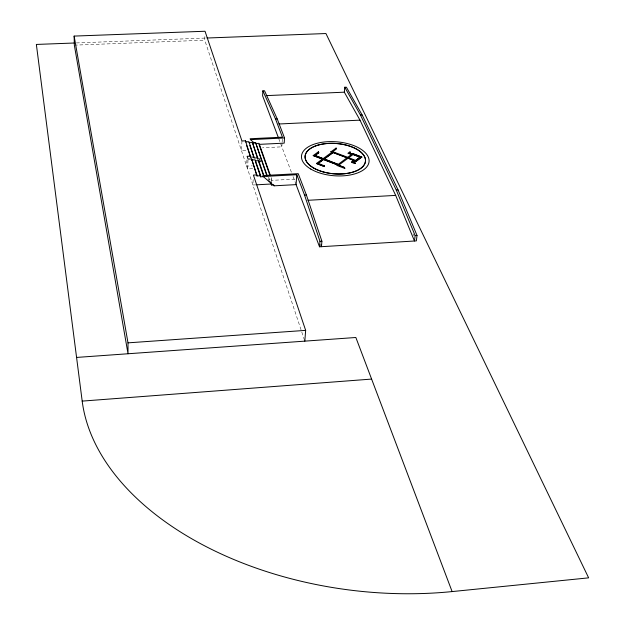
<?xml version="1.0" encoding="UTF-8"?>
<svg xmlns="http://www.w3.org/2000/svg" width="625" height="625" viewBox="0 0 625 625"><rect width="100%" height="100%" fill="white"/><g stroke="black" fill="none" stroke-linecap="round" stroke-linejoin="round"><path stroke-width="0.47" stroke-dasharray="3.12 2.34" d="M304.508 340.219L204.766 40.203L204.898 35.727M241.945 140.984L241.5 150.695L247.047 150.422M246.93 159.883L246.625 166.125L252.266 165.828M248 160L247.562 168.938L253.211 168.641M253.18 179.594L252.906 185L255.773 184.852M268.18 178.445L268.117 179.5L271.758 179.305L271.594 182.125M282.086 142.977L281.844 146.836L262.547 147.805M282.148 142.008L282.453 137.172M294.992 179.117L271.695 180.367L270.742 177.664M74.336 45.148L204.766 40.203M76.336 42.93L206.016 38.047M413.023 233.844L413.852 235.609M278.75 138.633L291.68 172.93M293.039 176.531L296.086 184.625M271.125 177.508L271.758 179.305M268.586 176.898L269.523 179.57"/><path stroke-width="0.94" d="M74.133 36.086L128 342.852L128.016 353.758L74.336 45.148L74.133 36.086L205.031 31.25L241.945 140.984L245.477 140.812L245.43 141.852L248.953 141.68L254.172 158.047L257.75 157.867L257.695 158.914L259.484 158.82L260.453 161.617L258.664 161.711L258.719 160.664L255.125 160.844M254.219 157L250.641 157.188L245.477 140.812M264.258 176.625L260.609 176.82L260.672 175.758L257.016 175.945L251.641 158.93L248.039 159.109L247.102 156.32L250.688 156.133M257.695 158.914L252.43 142.547L248.906 142.719M266.859 175.906L255.578 142.492L253.82 142.578L250.453 139.641L250.148 138.75L282.453 137.172L275.539 119.07L262.867 90.828L264.523 90.758L277.258 118.984L284.531 137.969L284.203 143.133L258.977 144.383L269.469 174.07M257.016 175.945L251.641 158.93M262.867 90.828L262.602 95.797L278.406 137.727M344.758 87.25L360.484 115.094L396.273 190.078L415.141 235.586L414.477 241L395.68 195.391L360.008 120.148L344.328 92.18L344.758 87.25L346.375 87.18L362.164 115.008L398.086 189.977L417.023 235.477L416.352 240.891L319.531 246.805L296.086 184.625L274.031 185.82L273.695 184.859L271.422 184.984L271.164 182.703M271.422 184.984L271.539 183.008M296.086 184.625L296.781 174.727L263.211 176.508L262.883 175.555L298.227 173.68L306.422 195.047L321.898 241.234L321.445 246.688L320.828 244.836M313.203 155.578L322.453 159.039L313.203 155.578L318.383 151.789L318.734 152.75L314.914 155.492L323.125 158.633L332.055 152.094L331.016 151.695L332.055 152.094M314.914 155.492L318.742 152.664M316.422 163.492L324.469 166.602L316.422 163.492L322.453 159.039M318.383 151.789L318.734 152.75M323.5 159.445L318.148 163.406L323.5 159.445L337.492 164.898L323.492 159.523M304.812 341.141L305.656 330.375L253.414 175.078L257.07 174.891M323.125 158.633L314.922 155.406M324.164 159.039L333.094 152.484L347.023 157.773L333.086 152.57L324.164 159.039L338.164 164.398L347.023 157.773M324.469 166.602L324.102 165.617L324.477 166.516M319.531 246.805L319.977 241.344L304.57 195.148L296.781 174.727M336.078 148.109L331.008 151.781M338.164 164.398L324.172 158.953M344.555 167.516L338.555 165.219L344.555 167.516L344.938 168.508L336.82 165.391L337.5 164.812M336.086 148.023L336.453 148.977L332.711 151.695L347.688 157.289M348.078 158.18L354.039 160.523L348.078 158.18L338.547 165.297M352.055 154.062L349.617 153.141L352.055 154.062L352.711 153.578L361.82 157.016L356.148 161.328L355.094 160.93L353.562 162.07L355.102 160.844L356.156 161.242L361.82 157.016M351.852 162.078C362.25 164.82 346.344 162.977 354.047 160.445M352.703 153.664L361.812 157.102M353.102 154.539L360.102 157.188L355.75 160.438L348.727 157.773L353.109 154.453L360.102 157.188M355.75 160.438L360.109 157.102M351.844 162.164L354.039 160.523M347.68 157.375L351.406 154.547L347.906 153.305L350.094 151.625L350.477 152.578L349.609 153.219M74.391 43.008L36.359 44.438L82.188 401.109A293.602 183.414 7.1 0 0 452.117 591.578L588.641 577.852L325.938 33.531L206.984 38.016M82.188 401.109L371.609 379.078M76.578 357.43L355.852 337.492L452.117 591.578M128 342.852L305.656 330.375M319.977 241.344L321.898 241.234M415.141 235.586L417.023 235.477M304.57 195.148L306.422 195.047M396.273 190.078L398.086 189.977M307.977 200.297L395.68 195.391M256.734 184.797L271.086 184.023M251.586 159.977L255.18 159.797L260.672 175.758M250.453 139.641L284.531 137.969M252.375 143.578L254.141 143.492L253.82 142.578M255.523 143.523L259.031 143.352L270.484 175.711M275.539 119.07L277.258 118.984M360.484 115.094L362.164 115.008M278.883 123.992L360.008 120.148M266.18 95.633L344.328 92.18M353.57 161.992L354.977 162.523L355.367 163.5M318.156 163.32L324.094 165.695M263.211 176.508L274.031 185.82M268.945 180.773L270.242 181.891M255.578 142.492L267.234 175.75M252.43 142.547L257.75 157.867M258.719 160.664L263.953 175.734M258.664 161.711L263.273 175.023M249.836 145.422L253.242 155.344M255.43 161.734L260.609 176.82M246.656 145.461L250.641 157.188M310.758 169.047A33.898 17.016 4.6 0 0 367.703 165.578A33.898 17.016 4.6 0 0 327.367 141.711A33.898 17.016 4.6 0 0 310.758 169.047M313.328 167.859A30.289 15.203 4.6 0 0 364.227 164.82A30.289 15.203 4.6 0 0 328.266 143.469A30.289 15.203 4.6 0 0 313.328 167.859M313.336 167.781A30.289 15.203 4.6 0 0 364.234 164.734A30.289 15.203 4.6 0 0 328.273 143.383A30.289 15.203 4.6 0 0 313.336 167.781"/></g></svg>
